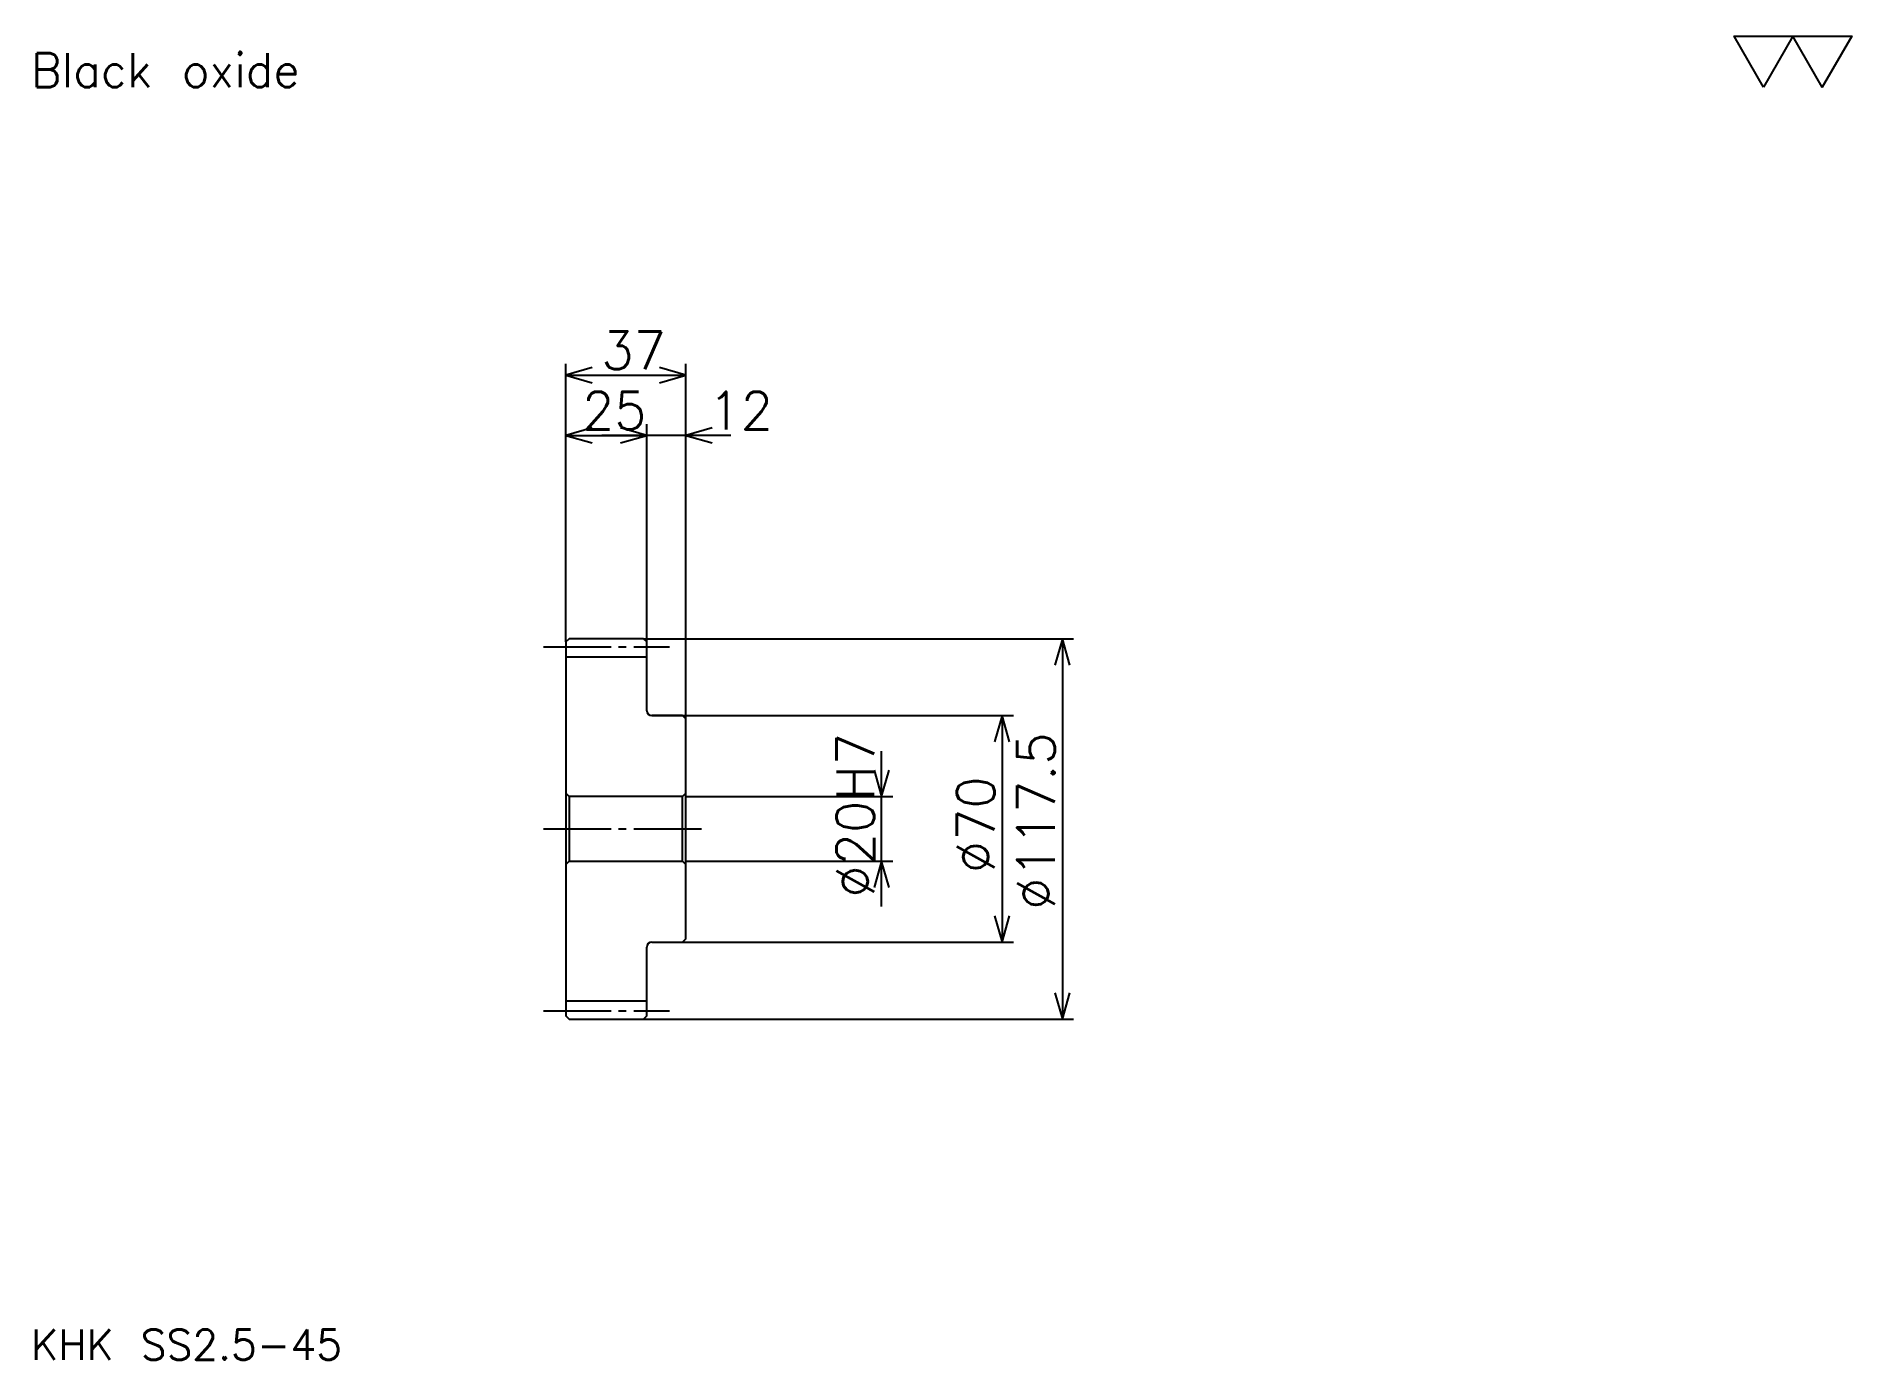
# Model space of a CAD drawing. Extents: x 25 to 585, y 26 to 434.
import ezdxf

# ---------------------------------------------------------------- set-up
doc = ezdxf.new("R2010")
doc.units = 0
doc.linetypes.add('DASHDOT', pattern=[27.913044, 20.934783, -2.326087, 2.326087, -2.326087])
doc.layers.get('0').update_dxf_attribs({"linetype": 'CONTINUOUS'})
doc.layers.add('DASHDOT', color=6, linetype='DASHDOT')
doc.styles.add('KANJI', font='TXT', dxfattribs={"bigfont": 'BIGFONT'})

msp = doc.modelspace()

# ---------------------------------------------------------------- linework, layer by layer
at = {"color": 5}
for p, q in [((188.413055, 248.32608), (188.413055, 333.228271)), ((225.413055, 248.32608), (225.413055, 333.228271)), ((188.413055, 329.739136), (225.413055, 329.739136)), ((213.413055, 248.32608), (213.413055, 314.619568)), ((188.413055, 311.130432), (213.413055, 311.130432)), ((239.369568, 311.130432), (199.456528, 311.130432)), ((188.413055, 247.32608), (188.413055, 248.32608)), ((212.413055, 248.32608), (225.413055, 248.32608)), ((213.413055, 247.32608), (213.413055, 248.32608)), ((225.413055, 248.32608), (345.206543, 248.32608)), ((225.413055, 223.57608), (225.413055, 248.32608)), ((341.717407, 248.32608), (341.717407, 130.82608)), ((214.913055, 224.57608), (225.413055, 224.57608)), ((225.413055, 224.57608), (326.597839, 224.57608)), ((323.108704, 224.57608), (323.108704, 154.57608)), ((285.891296, 165.619553), (285.891296, 213.532608)), ((225.413055, 199.57608), (289.380432, 199.57608)), ((225.413055, 179.57608), (289.380432, 179.57608)), ((214.913055, 154.57608), (225.413055, 154.57608)), ((225.413055, 154.57608), (326.597839, 154.57608)), ((212.413055, 130.82608), (225.413055, 130.82608)), ((225.413055, 130.82608), (345.206543, 130.82608))]:
    msp.add_line(p, q, dxfattribs=at)
at = {"color": 4}
for p, q in [((188.413055, 242.70108), (213.413055, 242.70108)), ((189.413055, 199.57608), (189.413055, 179.57608)), ((224.413055, 199.57608), (225.413055, 200.57608)), ((224.413055, 179.57608), (225.413055, 178.57608)), ((188.413055, 136.45108), (213.413055, 136.45108))]:
    msp.add_line(p, q, dxfattribs=at)
at = {"color": 7}
msp.add_lwpolyline([(558.260864, 418.695648), (549.189148, 434.419983), (585.476074, 434.419983), (576.404358, 418.695648), (567.332581, 434.419983), (558.260864, 418.695648)], dxfattribs=at)
at = {"color": 5}
for points in [[(196.554352, 332.065186), (188.413055, 329.739136), (196.554352, 327.413025)], [(217.271759, 327.413025), (225.413055, 329.739136), (217.271759, 332.065186)], [(196.554352, 313.456512), (188.413055, 311.130432), (196.554352, 308.804352)], [(205.271759, 308.804352), (213.413055, 311.130432), (205.271759, 313.456512)], [(205.271759, 308.804352), (213.413055, 311.130432), (205.271759, 313.456512)], [(233.554352, 313.456512), (225.413055, 311.130432), (233.554352, 308.804352)], [(344.043488, 240.184784), (341.717407, 248.32608), (339.391327, 240.184784)], [(325.434784, 216.434784), (323.108704, 224.57608), (320.782623, 216.434784)], [(283.565216, 207.717377), (285.891296, 199.57608), (288.217407, 207.717377)], [(288.217407, 171.434784), (285.891296, 179.57608), (283.565216, 171.434784)], [(320.782623, 162.717377), (323.108704, 154.57608), (325.434784, 162.717377)], [(339.391327, 138.967377), (341.717407, 130.82608), (344.043488, 138.967377)]]:
    msp.add_lwpolyline(points, dxfattribs=at)
at = {"color": 4}
for points in [[(213.413055, 226.07608), (213.413055, 247.32608), (212.413055, 248.32608), (189.413055, 248.32608), (188.413055, 247.32608), (188.413055, 178.57608)], [(214.913055, 154.57608), (224.413055, 154.57608), (225.413055, 155.57608), (225.413055, 223.57608), (224.413055, 224.57608), (214.913055, 224.57608)], [(188.413055, 178.57608), (189.413055, 179.57608), (224.413055, 179.57608), (224.413055, 199.57608), (189.413055, 199.57608), (188.413055, 200.57608)], [(188.413055, 178.57608), (188.413055, 131.82608), (189.413055, 130.82608), (212.413055, 130.82608), (213.413055, 131.82608), (213.413055, 153.07608)]]:
    msp.add_lwpolyline(points, dxfattribs=at)
for centre, start, end in [((214.913055, 226.07608), 180, 270), ((214.913055, 153.07608), 90, 180)]:
    msp.add_arc(centre, 1.5, start, end, dxfattribs=at)
at = {"layer": 'DASHDOT', "color": 7}
for p, q in [((181.434799, 245.82608), (220.391312, 245.82608)), ((181.434799, 189.57608), (232.391312, 189.57608)), ((181.434799, 133.32608), (220.391312, 133.32608))]:
    msp.add_line(p, q, dxfattribs=at)

# ---------------------------------------------------------------- texts
at = {"color": 7, "style": 'KANJI'}
for s, height, p in [('Black oxide', 10.467391, (23.26087, 418.695648)), ('37', 11.630435, (199.353271, 331.599976)), ('25', 11.630435, (193.353271, 312.991302)), ('12', 11.630435, (232.391312, 312.991302)), ('KHK SS2.5-45', 9.304348, (23.26087, 25.586956))]:
    msp.add_text(s, height=height, dxfattribs=at).set_placement(p)
for s, p in [('%%c20H7', (283.565216, 168.35054)), ('%%c117.5', (339.391327, 164.570648)), ('%%c70', (320.782623, 175.910324))]:
    msp.add_text(s, height=11.630435, rotation=90, dxfattribs=at).set_placement(p)

doc.saveas('drawing.dxf')
